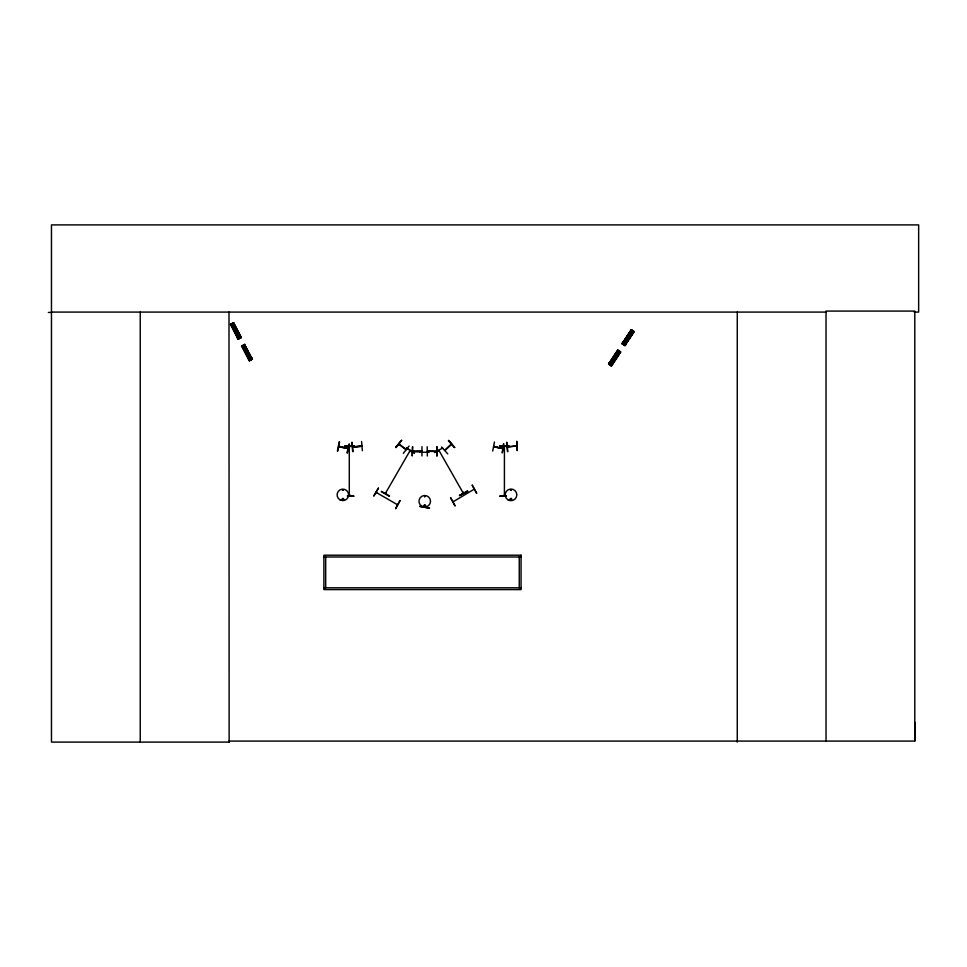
<?xml version="1.0" encoding="UTF-8"?>
<svg xmlns="http://www.w3.org/2000/svg" width="967" height="967" viewBox="0 0 967 967"><rect width="100%" height="100%" fill="white"/><g stroke="black" fill="none" stroke-linecap="round" stroke-linejoin="round"><path stroke-width="1.45" d="M914.129 312.087L918.65 312.087L918.65 224.9L51.469 224.9L51.469 742.1L229.131 742.1L229.01 741.085L914.794 741.085L914.927 722.385M409.96 451.613L410.081 450.634L385.374 493.412L386.184 492.759M376.61 492.626L376.453 492.058M349.22 447.225L349.655 446.452M349.655 495.708L349.655 494.741M504.411 495.733L504.411 446.355M343.297 490.184L342.366 489.931L343.358 490.064M342.221 499.177C343.877 497.28 343.14 501.051 342.318 499.323M343.648 499.395C342.33 495.938 341.448 502.175 343.744 499.177M419.908 506.394L429.553 508.183L419.871 506.394M424.211 505.439C425.601 507.82 424.997 503.215 424.271 505.862M425.553 505.801C424.223 502.344 423.341 508.582 425.637 505.584M510.491 490.064L511.483 489.931L510.552 490.184M510.105 499.177C512.425 496.192 511.483 502.405 510.189 498.96M511.531 499.323C510.661 496.917 509.996 501.269 511.628 499.177M406.261 449.51L398.948 443.877M337.398 450.948L339.236 441.895M337.785 451.021L339.574 441.955M347.709 448.483L338.873 446.694L347.818 448.567L346.899 447.951M346.996 452.846L349.268 443.877L347.431 452.931M492.711 451.045L494.439 441.967M493.666 446.319L502.441 448.483M503.698 443.805L502.272 452.943L503.565 443.78M349.244 446.452L349.655 447.092M349.643 495.612L349.655 494.899M504.436 495.612L504.448 494.899M453.438 501.547L452.87 501.402M453.027 501.837L474.265 489.157M463.326 493.279L463.084 492.227L463.592 493.122M444.59 450.32L451.202 444.155M352.689 446.79L353.717 446.694M360.872 446.005L361.743 446.343M516.692 445.908L507.675 446.681M412.667 451.202L413.695 451.19M427.341 451.226L436.588 451.589M381.518 491.284L389.496 495.974M385.857 493.533L386.159 492.88M378.484 488.19L373.721 496.119L378.315 488.105M400.024 500.628L395.6 508.739L399.975 500.592M617.768 350.114L608.557 364.027L611.531 365.985L620.754 352.061L617.768 350.114L608.618 364.075M624.996 345.654L622.023 343.696L631.233 329.771L634.207 331.729L624.936 345.606M622.083 343.732L631.246 329.783M608.787 364.184L617.973 350.247M622.24 343.841L631.427 329.904M608.956 364.305L618.276 350.441L609.125 364.402M631.572 330.001L622.518 344.022L631.802 330.146M609.258 364.499L618.614 350.67M622.857 344.252L631.934 330.243M609.464 364.632L618.662 350.707M622.905 344.288L632.14 330.376M609.657 364.74L610.443 365.26M623.123 344.409L623.908 344.929M623.969 343.756L623.546 344.264M610.648 365.393L619.847 351.468M624.162 345.098L633.325 331.137M610.806 365.502L620.077 351.613M624.319 345.207L633.506 331.258M610.975 365.611L620.234 351.722M624.501 345.316L633.651 331.355M611.192 365.768L620.355 351.807M624.597 345.388L633.82 331.476M611.337 365.852L620.572 351.952M624.791 345.521L633.977 331.572M352.786 446.778L361.767 445.884M395.648 447.37L401.668 440.336L395.624 447.346M396.011 447.648L401.607 440.299M403.348 453.305L409.089 446.053M421.721 451.516L412.679 451.529M427.438 451.226L436.395 451.069M347.902 448.156L338.873 446.319L339.574 446.935M441.568 447.044L447.781 453.886M444.977 450.465L451.601 444.288M493.835 446.355L494.548 446.536M397.522 504.738L376.223 492.457M250.574 359.881L250.296 359.277M434.667 452.568L442.705 448.011M439.103 451.311L438.982 450.308M467.69 491.272L459.47 495.539L467.702 491.309M459.506 495.587L467.484 490.922M233.579 322.652L230.424 324.296L238.1 339.127M231.415 325.698L234.159 324.283M231.935 326.701L234.667 325.287M232.709 328.212L235.452 326.798M233.398 329.542L236.141 328.127M234.171 331.052L236.915 329.638M237.507 337.507L240.251 336.093M237.278 338.172L240.988 336.395M239.236 338.523L240.07 338.087M238.087 339.139L241.242 337.495L233.567 322.664M244.772 344.325L241.605 345.968L249.281 360.8L252.423 359.156L244.53 344.445M242.596 347.371L245.34 345.956M243.116 348.374L245.86 346.96M243.902 349.873L246.633 348.471M244.578 351.214L247.322 349.8M245.364 352.725L248.096 351.311M248.7 359.18L251.432 357.766M248.459 359.845L252.169 358.068M424.622 495.986L424.743 496.978L424.743 496.011M405.947 449.715L398.875 444.288M421.08 451.106C427.511 450.973 397.546 451.637 421.926 451.565M351.758 442.402L352.677 451.601M352.882 447.201L361.924 446.222L352.725 447.117M362.347 450.67L361.585 441.46M506.551 442.402L507.482 451.601M516.777 441.423L517.212 450.658L516.729 441.423M502.429 448.531L493.593 446.73L502.622 448.567M354.067 446.101L344.82 446.283M344.82 445.811L354.067 445.763M508.86 445.714L499.625 445.811M412.643 446.742L412.232 455.989L412.51 446.742M499.625 446.162L508.872 446.101M421.938 455.928L421.95 446.681M427.366 456.013L427.184 446.766M437.132 455.953L437.024 446.706M347.467 495.757L354.067 496.228L347.467 496.228M506.225 495.793L499.625 496.276M499.625 496.24L506.237 496.24M48.35 312.45L51.469 312.438M51.469 312.087L826.036 312.087M420.065 452.254L429.155 452.254M323.885 556.992L521.044 556.992M323.885 587.803L521.044 587.803M516.596 445.92L507.554 447.153M438.909 450.344L463.278 493.194L462.855 492.481M502.526 448.072L501.813 448.35M610.334 364.124L610.008 364.716M381.288 491.695L389.326 496.264M630.496 331.318L633.071 333.023M629.868 332.261L632.442 333.966M628.937 333.675L631.511 335.38M628.103 334.933L630.677 336.625M627.172 336.347L629.735 338.039M623.159 342.403L625.734 344.107M622.397 342.62L625.83 344.893M617.031 351.662L619.605 353.354M616.414 352.604L618.977 354.297M615.471 354.007L618.046 355.711M614.637 355.264L617.212 356.968M613.707 356.678L616.281 358.382M609.706 362.746L612.268 364.438M609.005 362.855L612.437 365.127L608.932 362.963M448.374 440.759L454.72 447.479M463.133 492.312L463.544 492.928M241.17 337.519L233.398 322.748L241.025 337.604M233.047 322.93L240.807 337.713M244.337 344.542L252 359.386M232.866 323.026L240.493 337.882M244.167 344.639L251.468 359.664M240.469 337.894L232.684 323.111L240.287 337.979M251.263 359.76L250.429 360.195M231.318 323.836L239.042 338.643M242.512 345.509L250.235 360.316M231.198 323.897L238.825 338.752M242.379 345.57L249.982 360.437M231.028 323.993L238.631 338.849M242.161 345.69L249.873 360.498M230.859 324.078L238.45 338.946M242.028 345.763L249.704 360.582M230.642 324.187L238.317 339.006M241.823 345.86L249.45 360.715M506.938 442.366L507.82 451.565M352.133 442.366L353.028 451.565M504.399 494.814L504.411 495.648M436.685 446.706L436.746 455.953M914.794 741.085L914.794 311.084L826.036 311.084L826.036 741.085M737.265 312.087L737.265 742.1M519.243 556.992L519.243 587.803M349.292 446.355L349.292 495.648M325.686 556.992L325.686 587.803M228.998 312.087L229.131 742.1M140.239 312.087L140.239 742.1M234.498 329.384C235.223 332.032 236.625 327.632 234.498 329.384M245.691 351.057C246.404 353.704 247.806 349.305 245.691 351.057M614.807 356.605C615.483 359.265 616.958 354.889 614.807 356.605M628.272 336.262C628.925 338.933 630.448 334.546 628.272 336.262M406.515 447.987L414.299 453.003L406.515 447.987M448.736 440.432L454.623 447.576L448.7 440.456M450.586 497.679L455.022 505.789L450.586 497.679M472.234 485.168L476.658 493.291L472.234 485.168M521.044 555.203L323.885 555.203L323.885 589.604L521.044 589.604L521.044 555.203M421.854 506.273A5.778 5.778 0 0 0 430.52 501.269A5.778 5.778 0 0 0 421.854 496.264A5.778 5.778 0 0 0 421.854 506.273M508.074 499.915A5.85 5.85 0 0 0 516.837 494.862A5.85 5.85 0 0 0 508.074 489.798A5.85 5.85 0 0 0 508.074 499.915M339.973 499.842A5.754 5.754 0 0 0 348.603 494.862A5.754 5.754 0 0 0 339.973 489.87A5.754 5.754 0 0 0 339.973 499.842"/></g></svg>
